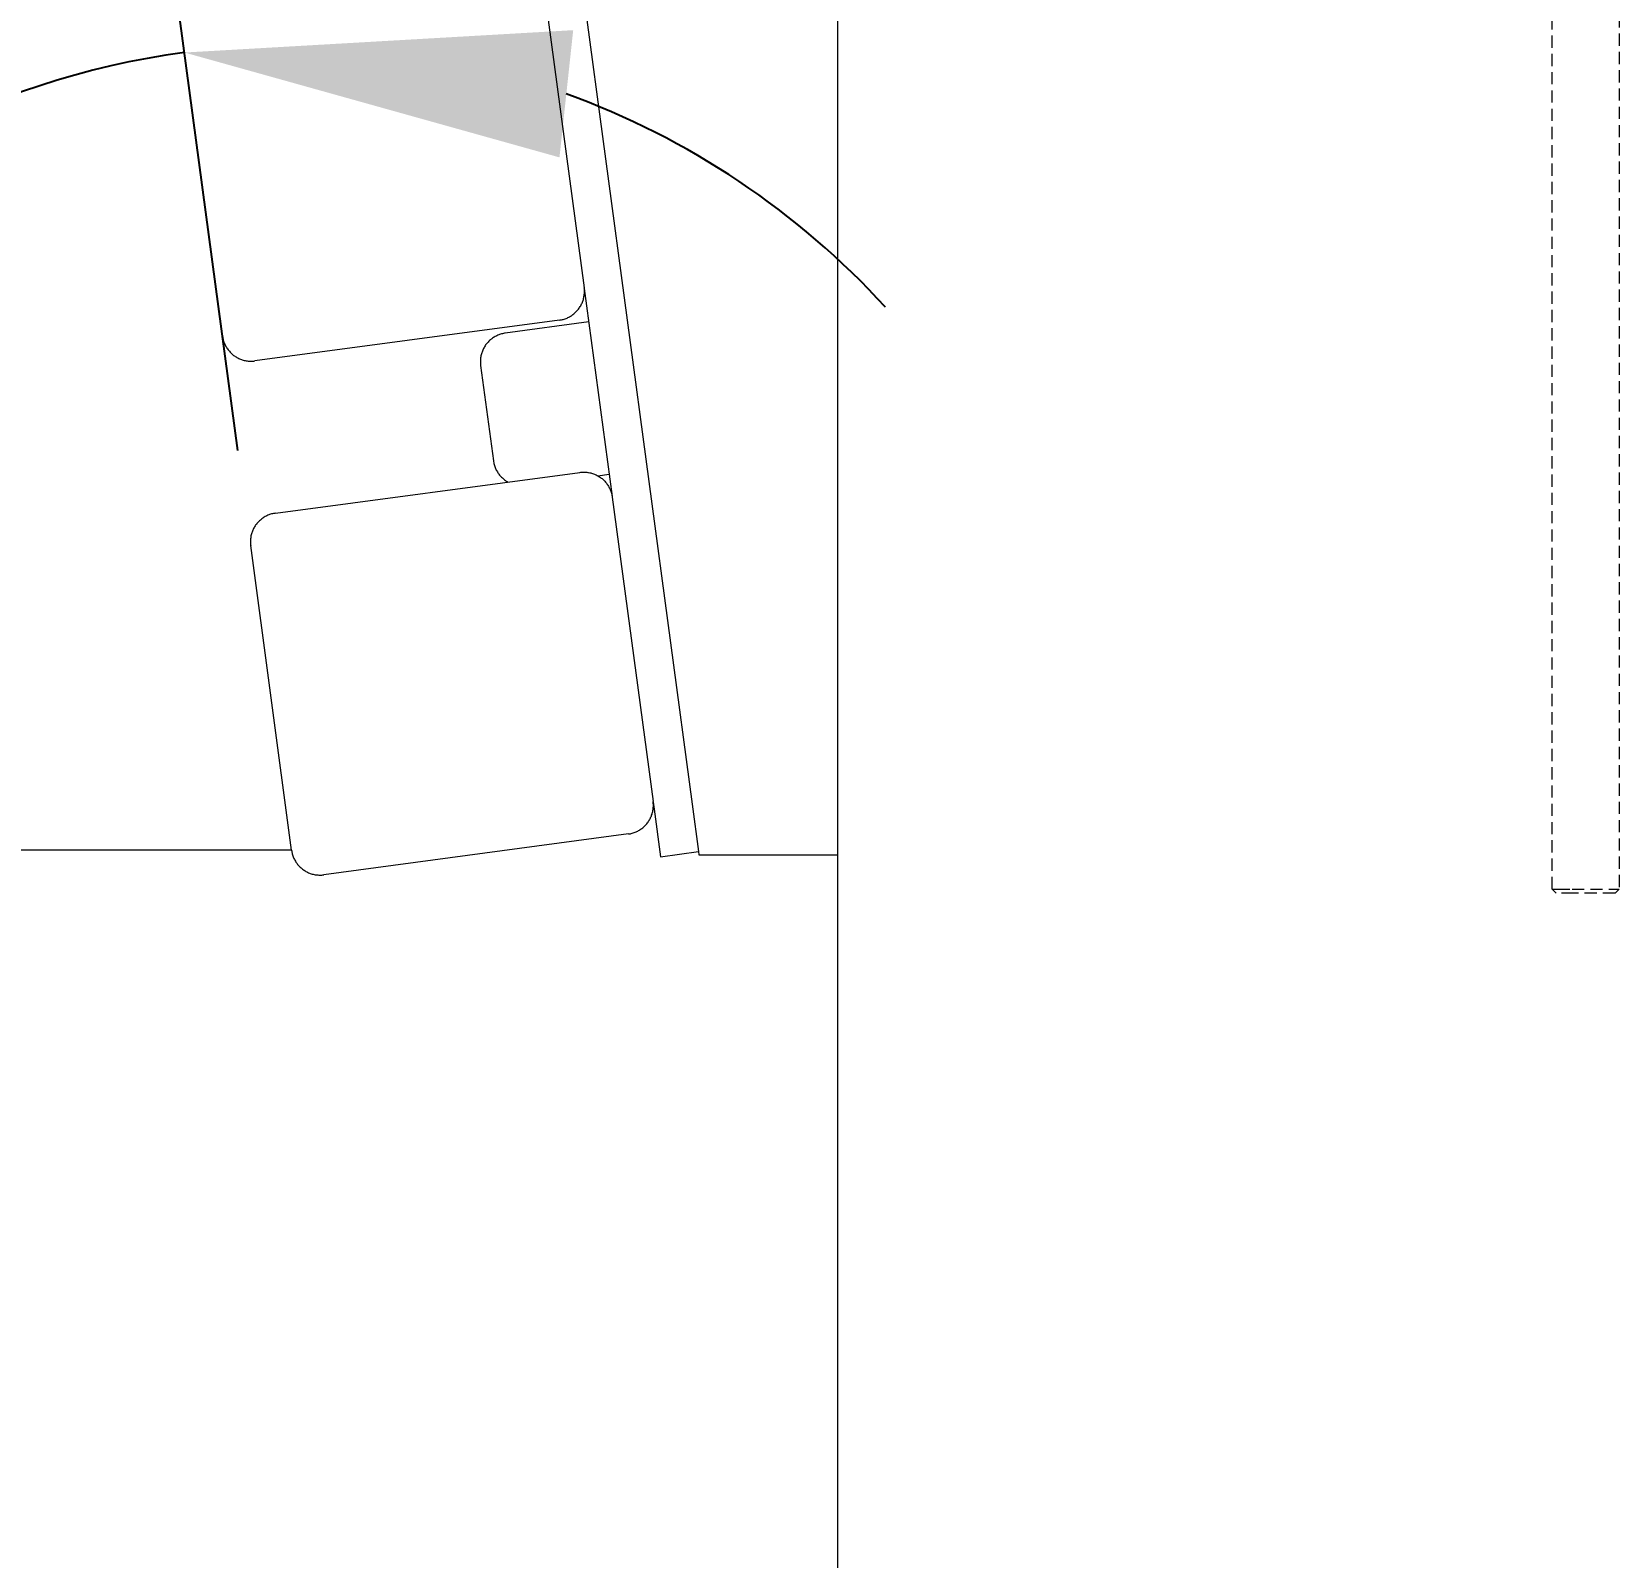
# Model space of a CAD drawing. Header units: millimetres. Extents: x -213 to 4577, y -424 to 2634.
# Drawn here: x 3292.6 to 3457.9, y 2364.1 to 2523 of the extents above; entities that cross this region are included whole.
import ezdxf

# ---------------------------------------------------------------- set-up
doc = ezdxf.new("R2010")
doc.units = ezdxf.units.MM
doc.linetypes.add('HIDDEN', pattern=[1.905, 1.27, -0.635])
for name, color, linetype, lineweight in [('ZANO_R', 7, 'Continuous', 0), ('ZANO_R_przerywana', 7, 'HIDDEN', 0), ('ZANO_W', 1, 'Continuous', 0)]:
    doc.layers.add(name, color=color, linetype=linetype, lineweight=lineweight)
doc.styles.add('Arial', font='arial.ttf')
doc.styles.get("Standard").update_dxf_attribs({"font": 'ARIALUNI.TTF'})
doc.dimstyles.new('pl i ang', dxfattribs={"dimtxt": 50, "dimasz": 50, "dimexe": 1.25, "dimexo": 0.625, "dimgap": 10, "dimtad": 1, "dimtoh": 1, "dimtxsty": 'Standard', "dimcen": 2.5, "dimclrd": 1, "dimclre": 1, "dimclrt": 1, "dimadec": 0, "dimazin": 0, "dimtfac": 1, "dimtmove": 0, "dimatfit": 3, "dimfxl": 1, "dimarcsym": 1})

# ---------------------------------------------------------------- blocks, each defined once
blk = doc.blocks.new('*D435')
at = {"layer": 'ZANO_W', "color": 1, "lineweight": -2}
for p, q in [((3314.06, 2479.4), (3307.17, 2530.75)), ((3260.89, 2437.77), (3225.83, 2437.77))]:
    blk.add_line(p, q, dxfattribs=at)
for start, end in [(97.6419, 180), (42.4202, 70.0311), (207.6109, 235.2218)]:
    blk.add_arc((3319.64, 2437.77), 83.81, start, end, dxfattribs=at)
at = {"layer": 'ZANO_W', "color": 1}
for points in [[(3348.98, 2523.17), (3347.55, 2509.92), (3308.5, 2520.84)], [(3251.85, 2400.52), (3238.9, 2397.33), (3235.83, 2437.77)]]:
    blk.add_solid(points, dxfattribs=at)
at = {"layer": 'ZANO_W', "color": 1, "insert": (3233.47, 2513.15), "char_height": 40, "attachment_point": 5, "rotation": 48.821, "style": 'Arial'}
blk.add_mtext('82%%d', dxfattribs=at)

msp = doc.modelspace()

# ---------------------------------------------------------------- linework, layer by layer
at = {"layer": 'ZANO_R'}
for p, q in [((3342.76, 2581.32), (3361.38, 2442.56)), ((3376.55, 2153.33), (3376.55, 2553.33)), ((3345.87, 2528.06), (3350.12, 2496.34)), ((3312.46, 2491.29), (3308.21, 2523.01)), ((3349.94, 2494.83), (3349.97, 2494.93)), ((3349.97, 2494.93), (3350.01, 2495.03)), ((3350.01, 2495.03), (3350.04, 2495.13)), ((3350.04, 2495.13), (3350.06, 2495.22)), ((3350.06, 2495.22), (3350.09, 2495.32)), ((3350.09, 2495.32), (3350.1, 2495.43)), ((3350.1, 2495.43), (3350.12, 2495.53)), ((3350.14, 2496.24), (3350.12, 2496.34)), ((3350.12, 2495.53), (3350.13, 2495.63)), ((3350.13, 2496.28), (3353.04, 2474.6)), ((3350.13, 2495.63), (3350.14, 2495.73)), ((3350.14, 2496.14), (3350.14, 2496.24)), ((3350.15, 2496.04), (3350.14, 2496.14)), ((3350.14, 2495.73), (3350.15, 2495.83)), ((3350.15, 2495.93), (3350.15, 2496.04)), ((3350.15, 2495.83), (3350.15, 2495.93)), ((3348.24, 2493.15), (3348.34, 2493.19)), ((3348.34, 2493.19), (3348.43, 2493.23)), ((3348.43, 2493.23), (3348.52, 2493.28)), ((3348.52, 2493.28), (3348.61, 2493.32)), ((3348.61, 2493.32), (3348.7, 2493.38)), ((3348.7, 2493.38), (3348.79, 2493.43)), ((3348.79, 2493.43), (3348.87, 2493.49)), ((3348.87, 2493.49), (3348.95, 2493.55)), ((3348.95, 2493.55), (3349.04, 2493.61)), ((3349.04, 2493.61), (3349.11, 2493.68)), ((3349.11, 2493.68), (3349.19, 2493.75)), ((3349.19, 2493.75), (3349.26, 2493.82)), ((3349.26, 2493.82), (3349.34, 2493.89)), ((3349.34, 2493.89), (3349.4, 2493.97)), ((3349.4, 2493.97), (3349.47, 2494.04)), ((3349.47, 2494.04), (3349.53, 2494.12)), ((3349.53, 2494.12), (3349.6, 2494.21)), ((3349.6, 2494.21), (3349.65, 2494.29)), ((3349.65, 2494.29), (3349.71, 2494.38)), ((3349.71, 2494.38), (3349.76, 2494.47)), ((3349.76, 2494.47), (3349.81, 2494.56)), ((3349.81, 2494.56), (3349.86, 2494.65)), ((3349.86, 2494.65), (3349.9, 2494.74)), ((3349.9, 2494.74), (3349.94, 2494.83)), ((3347.55, 2492.97), (3315.83, 2488.72)), ((3341.61, 2491.55), (3341.51, 2491.53)), ((3341.71, 2491.58), (3341.61, 2491.55)), ((3341.81, 2491.6), (3341.71, 2491.58)), ((3341.91, 2491.61), (3341.81, 2491.6)), ((3350.6, 2492.78), (3341.91, 2491.61)), ((3347.55, 2492.97), (3347.65, 2492.99)), ((3347.65, 2492.99), (3347.75, 2493.01)), ((3347.75, 2493.01), (3347.85, 2493.03)), ((3347.85, 2493.03), (3347.95, 2493.05)), ((3347.95, 2493.05), (3348.05, 2493.08)), ((3348.05, 2493.08), (3348.15, 2493.11)), ((3348.15, 2493.11), (3348.24, 2493.15)), ((3312.46, 2491.29), (3312.48, 2491.19)), ((3312.48, 2491.19), (3312.49, 2491.09)), ((3312.49, 2491.09), (3312.52, 2490.99)), ((3312.52, 2490.99), (3312.54, 2490.89)), ((3312.54, 2490.89), (3312.57, 2490.79)), ((3312.57, 2490.79), (3312.6, 2490.69)), ((3312.6, 2490.69), (3312.64, 2490.6)), ((3312.64, 2490.6), (3312.68, 2490.5)), ((3312.68, 2490.5), (3312.72, 2490.41)), ((3312.72, 2490.41), (3312.77, 2490.32)), ((3312.77, 2490.32), (3312.81, 2490.23)), ((3312.81, 2490.23), (3312.87, 2490.14)), ((3312.87, 2490.14), (3312.92, 2490.05)), ((3312.92, 2490.05), (3312.98, 2489.97)), ((3312.98, 2489.97), (3313.04, 2489.88)), ((3313.04, 2489.88), (3313.1, 2489.8)), ((3339.6, 2489.93), (3339.56, 2489.84)), ((3339.65, 2490.03), (3339.6, 2489.93)), ((3339.7, 2490.12), (3339.65, 2490.03)), ((3339.75, 2490.2), (3339.7, 2490.12)), ((3339.81, 2490.29), (3339.75, 2490.2)), ((3339.86, 2490.38), (3339.81, 2490.29)), ((3339.93, 2490.46), (3339.86, 2490.38)), ((3339.99, 2490.54), (3339.93, 2490.46)), ((3340.06, 2490.62), (3339.99, 2490.54)), ((3340.12, 2490.69), (3340.06, 2490.62)), ((3340.2, 2490.77), (3340.12, 2490.69)), ((3340.27, 2490.84), (3340.2, 2490.77)), ((3340.35, 2490.91), (3340.27, 2490.84)), ((3340.42, 2490.97), (3340.35, 2490.91)), ((3340.5, 2491.03), (3340.42, 2490.97)), ((3340.59, 2491.09), (3340.5, 2491.03)), ((3340.67, 2491.15), (3340.59, 2491.09)), ((3340.76, 2491.21), (3340.67, 2491.15)), ((3340.85, 2491.26), (3340.76, 2491.21)), ((3340.94, 2491.31), (3340.85, 2491.26)), ((3341.03, 2491.35), (3340.94, 2491.31)), ((3341.12, 2491.39), (3341.03, 2491.35)), ((3341.22, 2491.43), (3341.12, 2491.39)), ((3341.31, 2491.47), (3341.22, 2491.43)), ((3341.41, 2491.5), (3341.31, 2491.47)), ((3341.51, 2491.53), (3341.41, 2491.5)), ((3313.1, 2489.8), (3313.17, 2489.72)), ((3313.17, 2489.72), (3313.24, 2489.65)), ((3313.24, 2489.65), (3313.31, 2489.57)), ((3313.31, 2489.57), (3313.38, 2489.5)), ((3313.38, 2489.5), (3313.46, 2489.43)), ((3313.46, 2489.43), (3313.53, 2489.37)), ((3313.53, 2489.37), (3313.61, 2489.3)), ((3313.61, 2489.3), (3313.7, 2489.24)), ((3313.7, 2489.24), (3313.78, 2489.19)), ((3313.78, 2489.19), (3313.87, 2489.13)), ((3313.87, 2489.13), (3313.96, 2489.08)), ((3313.96, 2489.08), (3314.05, 2489.03)), ((3314.05, 2489.03), (3314.14, 2488.98)), ((3314.14, 2488.98), (3314.23, 2488.94)), ((3314.23, 2488.94), (3314.32, 2488.9)), ((3314.32, 2488.9), (3314.42, 2488.87)), ((3314.42, 2488.87), (3314.52, 2488.83)), ((3314.52, 2488.83), (3314.62, 2488.8)), ((3314.62, 2488.8), (3314.71, 2488.78)), ((3314.71, 2488.78), (3314.81, 2488.75)), ((3314.81, 2488.75), (3314.91, 2488.73)), ((3314.91, 2488.73), (3315.02, 2488.72)), ((3315.02, 2488.72), (3315.12, 2488.71)), ((3315.12, 2488.71), (3315.22, 2488.7)), ((3315.22, 2488.7), (3315.32, 2488.69)), ((3315.32, 2488.69), (3315.42, 2488.69)), ((3315.42, 2488.69), (3315.53, 2488.69)), ((3315.53, 2488.69), (3315.63, 2488.7)), ((3315.63, 2488.7), (3315.73, 2488.7)), ((3315.73, 2488.7), (3315.83, 2488.72)), ((3339.32, 2488.85), (3339.31, 2488.75)), ((3339.31, 2488.75), (3339.31, 2488.65)), ((3339.31, 2488.65), (3339.31, 2488.54)), ((3339.31, 2488.54), (3339.32, 2488.44)), ((3339.33, 2488.95), (3339.32, 2488.85)), ((3339.32, 2488.44), (3339.32, 2488.34)), ((3339.32, 2488.34), (3339.34, 2488.24)), ((3339.34, 2489.06), (3339.33, 2488.95)), ((3339.36, 2489.16), (3339.34, 2489.06)), ((3339.34, 2488.24), (3340.67, 2478.33)), ((3339.37, 2489.26), (3339.36, 2489.16)), ((3339.4, 2489.36), (3339.37, 2489.26)), ((3339.42, 2489.46), (3339.4, 2489.36)), ((3339.45, 2489.55), (3339.42, 2489.46)), ((3339.49, 2489.65), (3339.45, 2489.55)), ((3339.52, 2489.75), (3339.49, 2489.65)), ((3339.56, 2489.84), (3339.52, 2489.75)), ((3340.67, 2478.33), (3340.68, 2478.23)), ((3317.96, 2472.86), (3349.68, 2477.11)), ((3340.68, 2478.23), (3340.7, 2478.12)), ((3340.7, 2478.12), (3340.72, 2478.02)), ((3340.72, 2478.02), (3340.75, 2477.92)), ((3340.75, 2477.92), (3340.78, 2477.82)), ((3340.78, 2477.82), (3340.81, 2477.73)), ((3340.81, 2477.73), (3340.85, 2477.63)), ((3340.85, 2477.63), (3340.89, 2477.53)), ((3340.89, 2477.53), (3340.93, 2477.44)), ((3340.93, 2477.44), (3340.97, 2477.35)), ((3340.97, 2477.35), (3341.02, 2477.26)), ((3341.02, 2477.26), (3341.08, 2477.17)), ((3341.08, 2477.17), (3341.13, 2477.08)), ((3341.13, 2477.08), (3341.19, 2477)), ((3341.19, 2477), (3341.25, 2476.91)), ((3341.25, 2476.91), (3341.31, 2476.83)), ((3341.31, 2476.83), (3341.38, 2476.75)), ((3341.38, 2476.75), (3341.45, 2476.68)), ((3341.45, 2476.68), (3341.52, 2476.6)), ((3349.68, 2477.11), (3349.78, 2477.12)), ((3349.78, 2477.12), (3349.88, 2477.13)), ((3349.88, 2477.13), (3349.98, 2477.14)), ((3349.98, 2477.14), (3350.09, 2477.14)), ((3350.09, 2477.14), (3350.19, 2477.14)), ((3350.19, 2477.14), (3350.29, 2477.13)), ((3350.29, 2477.13), (3350.39, 2477.12)), ((3350.39, 2477.12), (3350.49, 2477.11)), ((3350.49, 2477.11), (3350.59, 2477.09)), ((3350.59, 2477.09), (3350.7, 2477.08)), ((3350.7, 2477.08), (3350.8, 2477.05)), ((3350.8, 2477.05), (3350.89, 2477.03)), ((3350.89, 2477.03), (3350.99, 2477)), ((3350.99, 2477), (3351.09, 2476.96)), ((3351.09, 2476.96), (3351.19, 2476.93)), ((3351.19, 2476.93), (3351.28, 2476.89)), ((3351.28, 2476.89), (3351.37, 2476.84)), ((3351.37, 2476.84), (3351.46, 2476.8)), ((3351.46, 2476.8), (3351.55, 2476.75)), ((3351.54, 2476.76), (3352.73, 2476.92)), ((3351.55, 2476.75), (3351.64, 2476.7)), ((3351.64, 2476.7), (3351.73, 2476.64)), ((3341.52, 2476.6), (3341.6, 2476.53)), ((3341.6, 2476.53), (3341.67, 2476.46)), ((3341.67, 2476.46), (3341.75, 2476.4)), ((3341.75, 2476.4), (3341.83, 2476.33)), ((3341.83, 2476.33), (3341.92, 2476.27)), ((3341.92, 2476.27), (3342, 2476.21)), ((3342, 2476.21), (3342.09, 2476.16)), ((3342.09, 2476.16), (3342.18, 2476.11)), ((3351.73, 2476.64), (3351.81, 2476.59)), ((3351.81, 2476.59), (3351.9, 2476.52)), ((3351.9, 2476.52), (3351.98, 2476.46)), ((3351.98, 2476.46), (3352.05, 2476.39)), ((3352.05, 2476.39), (3352.13, 2476.33)), ((3352.13, 2476.33), (3352.2, 2476.25)), ((3352.2, 2476.25), (3352.27, 2476.18)), ((3352.27, 2476.18), (3352.34, 2476.1)), ((3352.34, 2476.1), (3352.41, 2476.03)), ((3352.41, 2476.03), (3352.47, 2475.94)), ((3352.47, 2475.94), (3352.53, 2475.86)), ((3352.53, 2475.86), (3352.59, 2475.78)), ((3352.59, 2475.78), (3352.64, 2475.69)), ((3352.64, 2475.69), (3352.7, 2475.6)), ((3352.7, 2475.6), (3352.74, 2475.51)), ((3352.74, 2475.51), (3352.79, 2475.42)), ((3352.79, 2475.42), (3352.83, 2475.33)), ((3352.83, 2475.33), (3352.87, 2475.23)), ((3352.87, 2475.23), (3352.91, 2475.14)), ((3352.91, 2475.14), (3352.94, 2475.04)), ((3352.94, 2475.04), (3352.97, 2474.94)), ((3352.97, 2474.94), (3352.99, 2474.84)), ((3352.99, 2474.84), (3353.01, 2474.74)), ((3353.01, 2474.74), (3353.03, 2474.64)), ((3353.03, 2474.64), (3353.05, 2474.54)), ((3353.05, 2474.54), (3357.3, 2442.82)), ((3315.98, 2471.7), (3315.91, 2471.62)), ((3316.04, 2471.79), (3315.98, 2471.7)), ((3316.1, 2471.86), (3316.04, 2471.79)), ((3316.17, 2471.94), (3316.1, 2471.86)), ((3316.25, 2472.01), (3316.17, 2471.94)), ((3316.32, 2472.08), (3316.25, 2472.01)), ((3316.4, 2472.15), (3316.32, 2472.08)), ((3316.47, 2472.22), (3316.4, 2472.15)), ((3316.55, 2472.28), (3316.47, 2472.22)), ((3316.64, 2472.34), (3316.55, 2472.28)), ((3316.72, 2472.4), (3316.64, 2472.34)), ((3316.81, 2472.45), (3316.72, 2472.4)), ((3316.9, 2472.5), (3316.81, 2472.45)), ((3316.99, 2472.55), (3316.9, 2472.5)), ((3317.08, 2472.6), (3316.99, 2472.55)), ((3317.17, 2472.64), (3317.08, 2472.6)), ((3317.27, 2472.68), (3317.17, 2472.64)), ((3317.36, 2472.71), (3317.27, 2472.68)), ((3317.46, 2472.75), (3317.36, 2472.71)), ((3317.56, 2472.78), (3317.46, 2472.75)), ((3317.66, 2472.8), (3317.56, 2472.78)), ((3317.76, 2472.82), (3317.66, 2472.8)), ((3317.86, 2472.84), (3317.76, 2472.82)), ((3317.96, 2472.86), (3317.86, 2472.84)), ((3315.37, 2470.1), (3315.36, 2470)), ((3315.38, 2470.2), (3315.37, 2470.1)), ((3315.39, 2470.3), (3315.38, 2470.2)), ((3315.41, 2470.4), (3315.39, 2470.3)), ((3315.42, 2470.5), (3315.41, 2470.4)), ((3315.45, 2470.6), (3315.42, 2470.5)), ((3315.47, 2470.7), (3315.45, 2470.6)), ((3315.5, 2470.8), (3315.47, 2470.7)), ((3315.54, 2470.9), (3315.5, 2470.8)), ((3315.57, 2470.99), (3315.54, 2470.9)), ((3315.61, 2471.09), (3315.57, 2470.99)), ((3315.65, 2471.18), (3315.61, 2471.09)), ((3315.7, 2471.27), (3315.65, 2471.18)), ((3315.75, 2471.36), (3315.7, 2471.27)), ((3315.8, 2471.45), (3315.75, 2471.36)), ((3315.86, 2471.54), (3315.8, 2471.45)), ((3315.91, 2471.62), (3315.86, 2471.54)), ((3315.36, 2470), (3315.36, 2469.89)), ((3315.36, 2469.89), (3315.36, 2469.79)), ((3315.36, 2469.79), (3315.37, 2469.69)), ((3315.37, 2469.69), (3315.37, 2469.59)), ((3315.37, 2469.59), (3315.39, 2469.49)), ((3319.64, 2437.77), (3315.39, 2469.49)), ((3357.29, 2441.9), (3357.3, 2442.01)), ((3357.32, 2442.72), (3357.3, 2442.82)), ((3357.3, 2442.01), (3357.31, 2442.11)), ((3357.31, 2442.76), (3357.41, 2442.03)), ((3357.31, 2442.11), (3357.32, 2442.21)), ((3357.32, 2442.62), (3357.32, 2442.72)), ((3357.33, 2442.52), (3357.32, 2442.62)), ((3357.32, 2442.21), (3357.33, 2442.31)), ((3357.33, 2442.41), (3357.33, 2442.52)), ((3357.33, 2442.31), (3357.33, 2442.41)), ((3357.41, 2442.03), (3358.08, 2437.08)), ((3361.38, 2442.56), (3362.04, 2437.61)), ((3356.37, 2440.22), (3356.45, 2440.3)), ((3356.45, 2440.3), (3356.52, 2440.37)), ((3356.52, 2440.37), (3356.59, 2440.45)), ((3356.59, 2440.45), (3356.65, 2440.52)), ((3356.65, 2440.52), (3356.72, 2440.6)), ((3356.72, 2440.6), (3356.78, 2440.69)), ((3356.78, 2440.69), (3356.83, 2440.77)), ((3356.83, 2440.77), (3356.89, 2440.86)), ((3356.89, 2440.86), (3356.94, 2440.95)), ((3356.94, 2440.95), (3356.99, 2441.04)), ((3356.99, 2441.04), (3357.04, 2441.13)), ((3357.04, 2441.13), (3357.08, 2441.22)), ((3357.08, 2441.22), (3357.12, 2441.31)), ((3357.12, 2441.31), (3357.15, 2441.41)), ((3357.15, 2441.41), (3357.19, 2441.51)), ((3357.19, 2441.51), (3357.22, 2441.61)), ((3357.22, 2441.61), (3357.24, 2441.7)), ((3357.24, 2441.7), (3357.27, 2441.8)), ((3357.27, 2441.8), (3357.29, 2441.9)), ((3354.73, 2439.45), (3323.01, 2435.2)), ((3354.73, 2439.45), (3354.83, 2439.47)), ((3354.83, 2439.47), (3354.93, 2439.48)), ((3354.93, 2439.48), (3355.03, 2439.51)), ((3355.03, 2439.51), (3355.13, 2439.53)), ((3355.13, 2439.53), (3355.23, 2439.56)), ((3355.23, 2439.56), (3355.33, 2439.59)), ((3355.33, 2439.59), (3355.42, 2439.63)), ((3355.42, 2439.63), (3355.52, 2439.67)), ((3355.52, 2439.67), (3355.61, 2439.71)), ((3355.61, 2439.71), (3355.7, 2439.76)), ((3355.7, 2439.76), (3355.79, 2439.8)), ((3355.79, 2439.8), (3355.88, 2439.86)), ((3355.88, 2439.86), (3355.97, 2439.91)), ((3355.97, 2439.91), (3356.05, 2439.97)), ((3356.05, 2439.97), (3356.14, 2440.03)), ((3356.14, 2440.03), (3356.22, 2440.09)), ((3356.22, 2440.09), (3356.3, 2440.16)), ((3356.3, 2440.16), (3356.37, 2440.22)), ((3319.64, 2437.77), (3319.66, 2437.67)), ((3319.66, 2437.67), (3319.68, 2437.57)), ((3319.68, 2437.57), (3319.7, 2437.47)), ((3319.7, 2437.47), (3319.72, 2437.37)), ((3319.72, 2437.37), (3319.75, 2437.27)), ((3319.75, 2437.27), (3319.79, 2437.17)), ((3319.79, 2437.17), (3319.82, 2437.08)), ((3319.82, 2437.08), (3319.86, 2436.98)), ((3319.86, 2436.98), (3319.9, 2436.89)), ((3358.08, 2437.08), (3362.04, 2437.61)), ((3362.04, 2437.61), (3362.08, 2437.27)), ((3362.08, 2437.27), (3376.55, 2437.27)), ((3319.9, 2436.89), (3319.95, 2436.8)), ((3319.95, 2436.8), (3320, 2436.71)), ((3320, 2436.71), (3320.05, 2436.62)), ((3320.05, 2436.62), (3320.1, 2436.53)), ((3320.1, 2436.53), (3320.16, 2436.45)), ((3320.16, 2436.45), (3320.22, 2436.36)), ((3320.22, 2436.36), (3320.28, 2436.28)), ((3320.28, 2436.28), (3320.35, 2436.2)), ((3320.35, 2436.2), (3320.42, 2436.13)), ((3320.42, 2436.13), (3320.49, 2436.05)), ((3320.49, 2436.05), (3320.56, 2435.98)), ((3320.56, 2435.98), (3320.64, 2435.91)), ((3320.64, 2435.91), (3320.71, 2435.85)), ((3320.71, 2435.85), (3320.79, 2435.78)), ((3320.79, 2435.78), (3320.88, 2435.72)), ((3320.88, 2435.72), (3320.96, 2435.67)), ((3320.96, 2435.67), (3321.05, 2435.61)), ((3321.05, 2435.61), (3321.14, 2435.56)), ((3321.14, 2435.56), (3321.23, 2435.51)), ((3321.23, 2435.51), (3321.32, 2435.46)), ((3321.32, 2435.46), (3321.41, 2435.42)), ((3321.41, 2435.42), (3321.51, 2435.38)), ((3321.51, 2435.38), (3321.6, 2435.34)), ((3321.6, 2435.34), (3321.7, 2435.31)), ((3321.7, 2435.31), (3321.8, 2435.28)), ((3321.8, 2435.28), (3321.9, 2435.26)), ((3321.9, 2435.26), (3322, 2435.23)), ((3322, 2435.23), (3322.1, 2435.21)), ((3322.1, 2435.21), (3322.2, 2435.2)), ((3322.2, 2435.2), (3322.3, 2435.19)), ((3322.3, 2435.19), (3322.4, 2435.18)), ((3322.4, 2435.18), (3322.5, 2435.17)), ((3322.5, 2435.17), (3322.61, 2435.17)), ((3322.61, 2435.17), (3322.71, 2435.17)), ((3322.71, 2435.17), (3322.81, 2435.17)), ((3322.81, 2435.17), (3322.91, 2435.18)), ((3322.91, 2435.18), (3323.01, 2435.2))]:
    msp.add_line(p, q, dxfattribs=at)
at = {"layer": 'ZANO_R_przerywana'}
for p, q in [((3450.92, 2433.71), (3450.92, 2559.01)), ((3457.92, 2559.01), (3457.92, 2433.71)), ((3451.36, 2433.27), (3450.92, 2433.71)), ((3450.92, 2433.71), (3450.92, 2433.71)), ((3450.92, 2433.71), (3450.92, 2433.71)), ((3450.92, 2433.71), (3450.92, 2433.71)), ((3450.92, 2433.71), (3450.92, 2433.71)), ((3450.92, 2433.71), (3450.93, 2433.71)), ((3450.93, 2433.71), (3450.95, 2433.71)), ((3450.95, 2433.71), (3451.06, 2433.71)), ((3451.06, 2433.71), (3451.51, 2433.71)), ((3451.51, 2433.71), (3453.01, 2433.71)), ((3453.01, 2433.71), (3457.92, 2433.71)), ((3457.92, 2433.71), (3457.48, 2433.27)), ((3453.19, 2433.27), (3451.36, 2433.27)), ((3457.48, 2433.27), (3453.19, 2433.27))]:
    msp.add_line(p, q, dxfattribs=at)
at = {"layer": 'ZANO_W'}
msp.add_lwpolyline([(3319.64, 2437.77), (3270.89, 2437.77)], dxfattribs=at)

# ---------------------------------------------------------------- dimensions: what is measured, and where the dimension line sits
dim = msp.add_angular_dim_2l(base=(3271.46, 2506.35), line1=((3319.64, 2437.77), (3270.89, 2437.77)), line2=((3319.64, 2437.77), (3315.39, 2469.49)), dimstyle='pl i ang', override={"dimtxt": 40, "dimasz": 40, "dimexe": 10, "dimexo": 10, "dimtoh": 0, "dimdec": 0, "dimtxsty": 'Arial', "dimtdec": 0, "dimtmove": 1}, dxfattribs=at)
dim.commit()
dim.dimension.update_dxf_attribs({"geometry": '*D435', "text_midpoint": (3233.47, 2513.15)})

doc.saveas('drawing.dxf')
